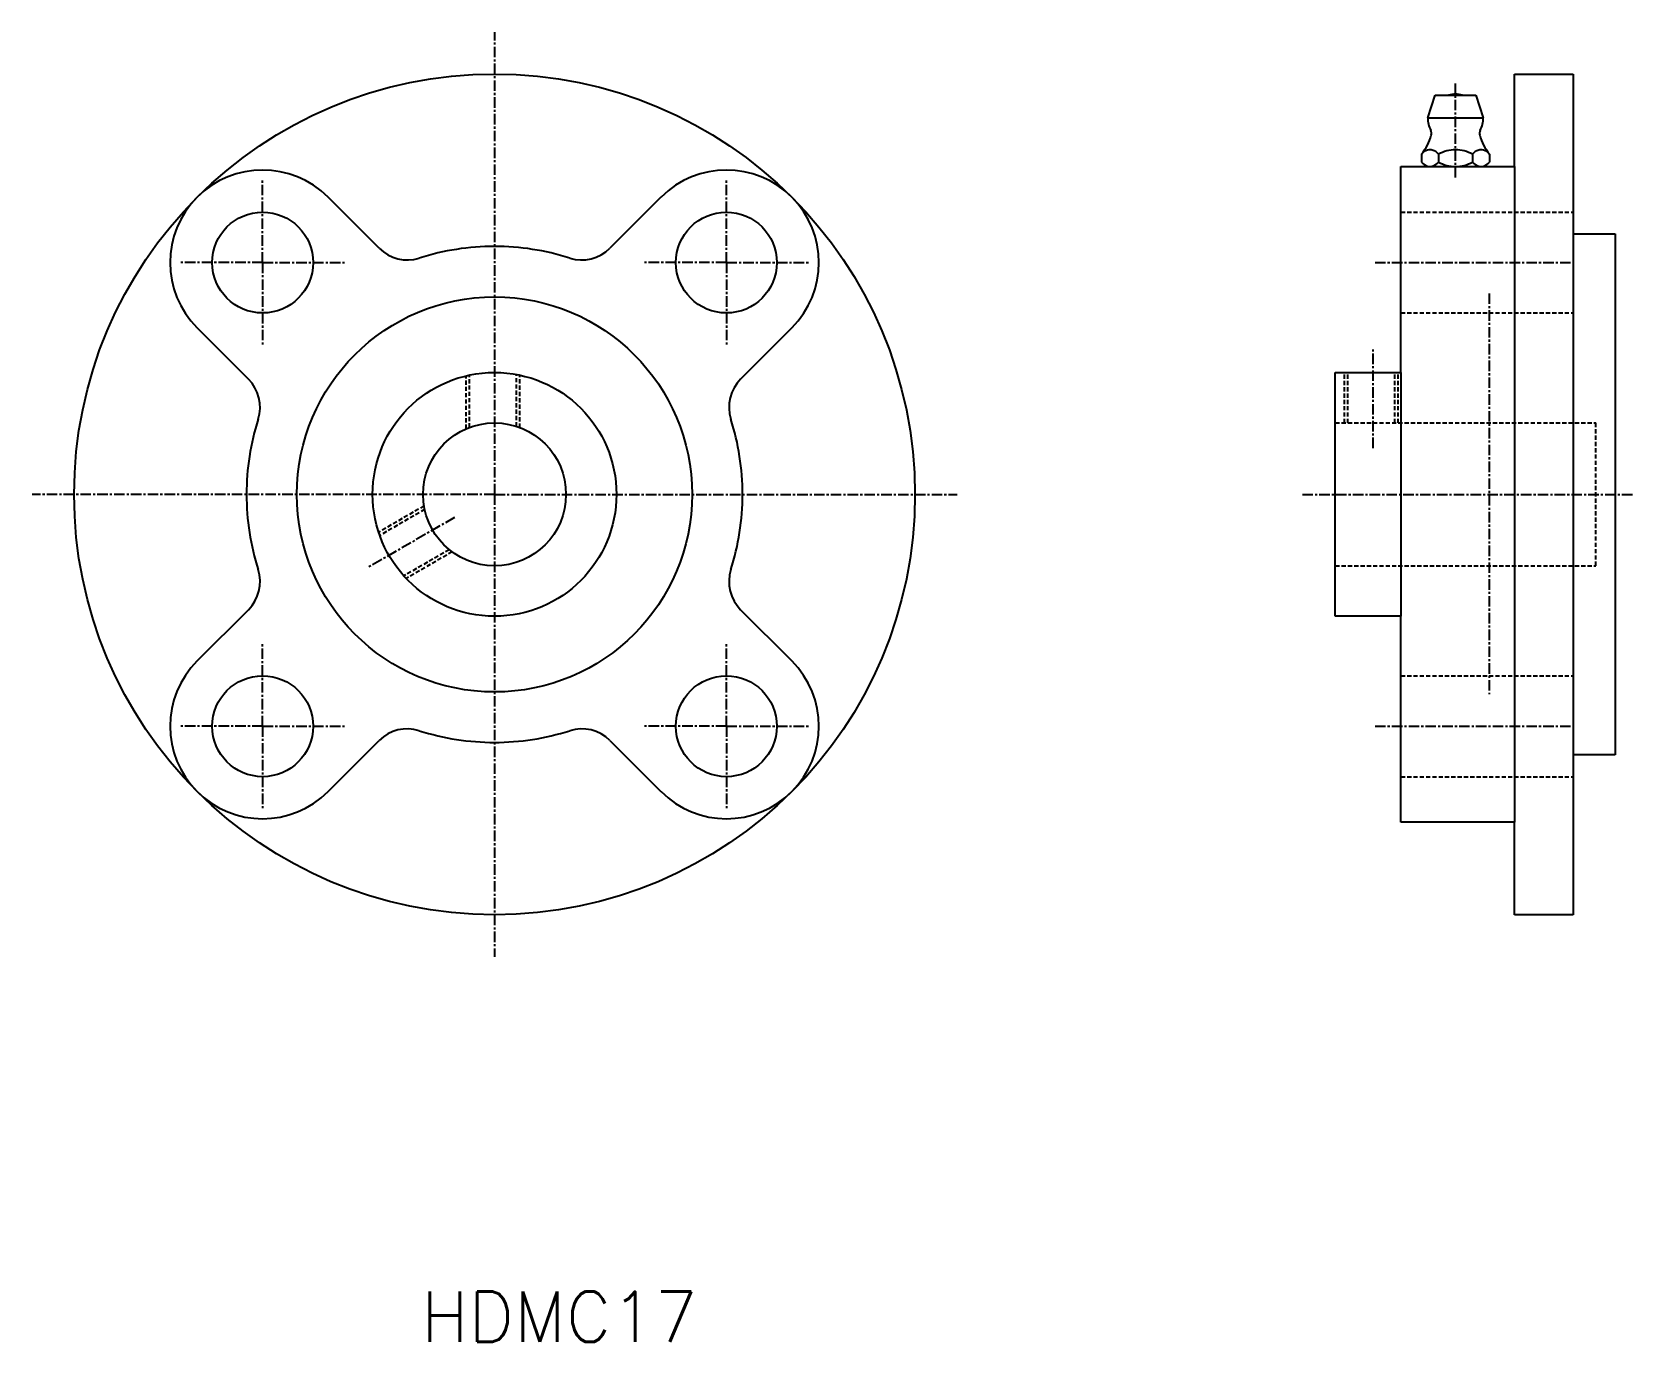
# Model space of a CAD drawing. Extents: x -21977 to -19844, y 30600 to 36615.
# Drawn here: x -21976.8 to -21786.3, y 36459.5 to 36615.4 of the extents above; entities outside this region: 1.
import ezdxf
from ezdxf.enums import TextEntityAlignment as Align

# ---------------------------------------------------------------- set-up
doc = ezdxf.new("R2010")
doc.units = 0
doc.header["$PDMODE"] = 1
doc.linetypes.add('CENTER', pattern=[2, 1.25, -0.25, 0.25, -0.25])
doc.linetypes.add('DASHED', pattern=[0.75, 0.5, -0.25])
doc.layers.get('0').update_dxf_attribs({"linetype": 'CONTINUOUS'})
doc.layers.add('CENTER', color=1, linetype='CENTER')
doc.styles.add('MISUMI', font='txt.shx')

msp = doc.modelspace()

# ---------------------------------------------------------------- linework, layer by layer
at = {"color": 7, "linetype": 'CONTINUOUS'}
for p, q in [((-21800.53, 36610.37), (-21793.53, 36610.37)), ((-21800.53, 36599.37), (-21800.53, 36610.37)), ((-21793.53, 36610.37), (-21793.53, 36591.37)), ((-21810.83, 36605.17), (-21809.93, 36607.87)), ((-21809.93, 36607.87), (-21805.13, 36607.87)), ((-21805.13, 36607.87), (-21804.23, 36605.17)), ((-21810.83, 36605.17), (-21804.23, 36605.17)), ((-21811.58, 36600.84), (-21811.58, 36599.9)), ((-21809.55, 36600.84), (-21809.55, 36599.9)), ((-21805.5, 36600.84), (-21805.5, 36599.9)), ((-21803.48, 36600.84), (-21803.48, 36599.9)), ((-21814.03, 36599.37), (-21800.53, 36599.37)), ((-21814.03, 36574.87), (-21814.03, 36599.37)), ((-21810.83, 36599.37), (-21804.23, 36599.37)), ((-21807.53, 36599.37), (-21807.53, 36599.37)), ((-21800.53, 36599.37), (-21800.53, 36521.37)), ((-21935.54, 36589.64), (-21941.63, 36595.72)), ((-21902.03, 36595.72), (-21908.11, 36589.64)), ((-21793.53, 36591.37), (-21793.53, 36529.37)), ((-21793.53, 36591.37), (-21788.53, 36591.37)), ((-21788.53, 36591.37), (-21788.53, 36560.37)), ((-21957.18, 36580.17), (-21951.1, 36574.08)), ((-21892.56, 36574.08), (-21886.47, 36580.17)), ((-21821.83, 36545.87), (-21821.83, 36574.87)), ((-21821.83, 36574.87), (-21814.03, 36574.87)), ((-21814.03, 36574.87), (-21814.03, 36545.87)), ((-21788.53, 36560.37), (-21788.53, 36529.37)), ((-21951.1, 36546.65), (-21957.18, 36540.57)), ((-21886.47, 36540.57), (-21892.56, 36546.65)), ((-21814.03, 36545.87), (-21821.83, 36545.87)), ((-21814.03, 36521.37), (-21814.03, 36545.87)), ((-21941.63, 36525.01), (-21935.54, 36531.1)), ((-21908.11, 36531.1), (-21902.03, 36525.01)), ((-21793.53, 36529.37), (-21793.53, 36510.37)), ((-21788.53, 36529.37), (-21793.53, 36529.37)), ((-21800.53, 36521.37), (-21814.03, 36521.37)), ((-21800.53, 36510.37), (-21800.53, 36521.37)), ((-21793.53, 36510.37), (-21800.53, 36510.37))]:
    msp.add_line(p, q, dxfattribs=at)
at = {"color": 3, "linetype": 'DASHED'}
for p, q in [((-21814.03, 36593.95), (-21793.53, 36593.95)), ((-21814.03, 36581.95), (-21793.53, 36581.95)), ((-21925.21, 36568.17), (-21925.21, 36574.47)), ((-21924.8, 36568.33), (-21924.8, 36574.56)), ((-21919.21, 36568.46), (-21919.21, 36574.63)), ((-21918.8, 36568.31), (-21918.8, 36574.55)), ((-21820.73, 36568.87), (-21820.73, 36574.87)), ((-21820.33, 36568.87), (-21820.33, 36574.87)), ((-21814.73, 36568.87), (-21814.73, 36574.87)), ((-21814.33, 36568.87), (-21814.33, 36574.87)), ((-21821.83, 36568.87), (-21790.83, 36568.87)), ((-21790.83, 36551.87), (-21790.83, 36568.87)), ((-21930.22, 36558.99), (-21935.61, 36555.87)), ((-21930.14, 36558.57), (-21935.48, 36555.48)), ((-21927.22, 36553.79), (-21932.61, 36550.68)), ((-21926.87, 36553.53), (-21932.33, 36550.37)), ((-21821.83, 36551.87), (-21790.83, 36551.87)), ((-21814.03, 36538.79), (-21793.53, 36538.79)), ((-21814.03, 36526.79), (-21793.53, 36526.79))]:
    msp.add_line(p, q, dxfattribs=at)
at = {"color": 7, "linetype": 'CONTINUOUS'}
for centre, radius in [((-21921.83, 36560.37), 50), ((-21949.41, 36587.95), 6), ((-21894.25, 36587.95), 6), ((-21921.83, 36560.37), 23.5), ((-21921.83, 36560.37), 14.5), ((-21921.83, 36560.37), 8.5), ((-21949.41, 36532.79), 6), ((-21894.25, 36532.79), 6)]:
    msp.add_circle(centre, radius, dxfattribs=at)
for centre, radius, start, end in [((-21807.53, 36604.78), 3.2, 74.6212, 105.3788), ((-21807.53, 36605.17), 3.3, 180, 207.0507), ((-21807.53, 36605.17), 3.3, 332.9493, 0), ((-21816.2, 36604.67), 6, 320.3375, 344.7683), ((-21811.18, 36603.3), 0.8, 344.7674, 27.0696), ((-21803.88, 36603.3), 0.8, 152.9304, 195.2326), ((-21798.86, 36604.67), 6, 195.2317, 219.6625), ((-21810.43, 36599.91), 1.48, 106.5909, 141.1281), ((-21810.57, 36600.27), 1.1, 75.0414, 104.9586), ((-21810.71, 36599.91), 1.48, 38.8719, 73.4091), ((-21807.02, 36596.01), 5.45, 106.5809, 117.7257), ((-21807.53, 36597.33), 4.04, 75.0501, 104.9499), ((-21808.04, 36596.01), 5.44, 62.2701, 73.4191), ((-21804.35, 36599.91), 1.48, 106.5909, 141.1281), ((-21804.49, 36600.27), 1.1, 75.0414, 104.9586), ((-21804.63, 36599.91), 1.48, 38.8719, 73.4091), ((-21949.41, 36587.95), 11, 45, 225), ((-21894.25, 36587.95), 11, 315, 135), ((-21810.43, 36600.83), 1.48, 218.8826, 253.4091), ((-21810.57, 36600.47), 1.1, 255.0414, 284.9586), ((-21810.71, 36600.83), 1.48, 286.5909, 321.1283), ((-21807.02, 36604.72), 5.44, 242.2744, 253.4191), ((-21807.53, 36603.41), 4.04, 255.0501, 284.9499), ((-21808.04, 36604.72), 5.45, 286.5809, 297.7299), ((-21804.35, 36600.83), 1.48, 218.8826, 253.4091), ((-21804.49, 36600.47), 1.1, 255.0414, 284.9586), ((-21804.63, 36600.83), 1.48, 286.5909, 321.1283), ((-21932.21, 36592.98), 4.72, 225, 287.6529), ((-21921.83, 36560.37), 29.5, 90, 107.6529), ((-21921.83, 36560.37), 29.5, 72.3471, 90), ((-21911.45, 36592.98), 4.72, 252.3471, 315), ((-21954.44, 36570.75), 4.72, 342.3471, 45), ((-21889.22, 36570.75), 4.72, 135, 197.6529), ((-21921.83, 36560.37), 29.5, 162.3471, 180), ((-21921.83, 36560.37), 29.5, 0, 17.6529), ((-21921.83, 36560.37), 29.5, 180, 197.6529), ((-21921.83, 36560.37), 29.5, 342.3471, 0), ((-21954.44, 36549.99), 4.72, 315, 17.6529), ((-21889.22, 36549.99), 4.72, 162.3471, 225), ((-21949.41, 36532.79), 11, 135, 315), ((-21894.25, 36532.79), 11, 225, 45), ((-21932.21, 36527.76), 4.72, 72.3471, 135), ((-21921.83, 36560.37), 29.5, 252.3471, 270), ((-21921.83, 36560.37), 29.5, 270, 287.6529), ((-21911.45, 36527.76), 4.72, 45, 107.6529)]:
    msp.add_arc(centre, radius, start, end, dxfattribs=at)
msp.add_point((-19844.35, 30599.58), dxfattribs=at)
at = {"layer": 'CENTER', "color": 1, "linetype": 'CENTER'}
for p, q in [((-21921.8, 36560.37), (-21921.8, 36615.37)), ((-21807.53, 36598.06), (-21807.53, 36609.25)), ((-21949.41, 36587.95), (-21949.41, 36597.84)), ((-21894.25, 36587.95), (-21894.25, 36597.84)), ((-21949.41, 36587.95), (-21959.29, 36587.95)), ((-21949.41, 36587.95), (-21949.41, 36578.06)), ((-21949.41, 36587.95), (-21939.52, 36587.95)), ((-21894.25, 36587.95), (-21904.14, 36587.95)), ((-21894.25, 36587.95), (-21884.36, 36587.95)), ((-21894.25, 36587.95), (-21894.25, 36578.06)), ((-21817.1, 36587.95), (-21793.53, 36587.95)), ((-21803.53, 36584.28), (-21803.53, 36536.6)), ((-21817.33, 36565.87), (-21817.33, 36577.87)), ((-21921.83, 36560.37), (-21976.84, 36560.37)), ((-21921.83, 36560.37), (-21866.82, 36560.37)), ((-21921.83, 36560.37), (-21921.83, 36505.36)), ((-21825.74, 36560.37), (-21786.3, 36560.37)), ((-21926.59, 36557.62), (-21936.98, 36551.62)), ((-21926.59, 36557.62), (-21936.98, 36551.62)), ((-21949.41, 36532.79), (-21949.41, 36542.68)), ((-21894.25, 36532.79), (-21894.25, 36542.68)), ((-21949.41, 36532.79), (-21959.29, 36532.79)), ((-21949.41, 36532.79), (-21949.41, 36522.9)), ((-21949.41, 36532.79), (-21939.52, 36532.79)), ((-21894.25, 36532.79), (-21904.14, 36532.79)), ((-21894.25, 36532.79), (-21894.25, 36522.9)), ((-21894.25, 36532.79), (-21884.36, 36532.79)), ((-21817.1, 36532.79), (-21793.53, 36532.79))]:
    msp.add_line(p, q, dxfattribs=at)

# ---------------------------------------------------------------- texts
at = {"color": 7, "linetype": 'CONTINUOUS', "style": 'MISUMI'}
msp.add_text('HDMC17', height=6, dxfattribs=at).set_placement((-21914.11, 36459.55), align=Align.CENTER)

doc.saveas('drawing.dxf')
